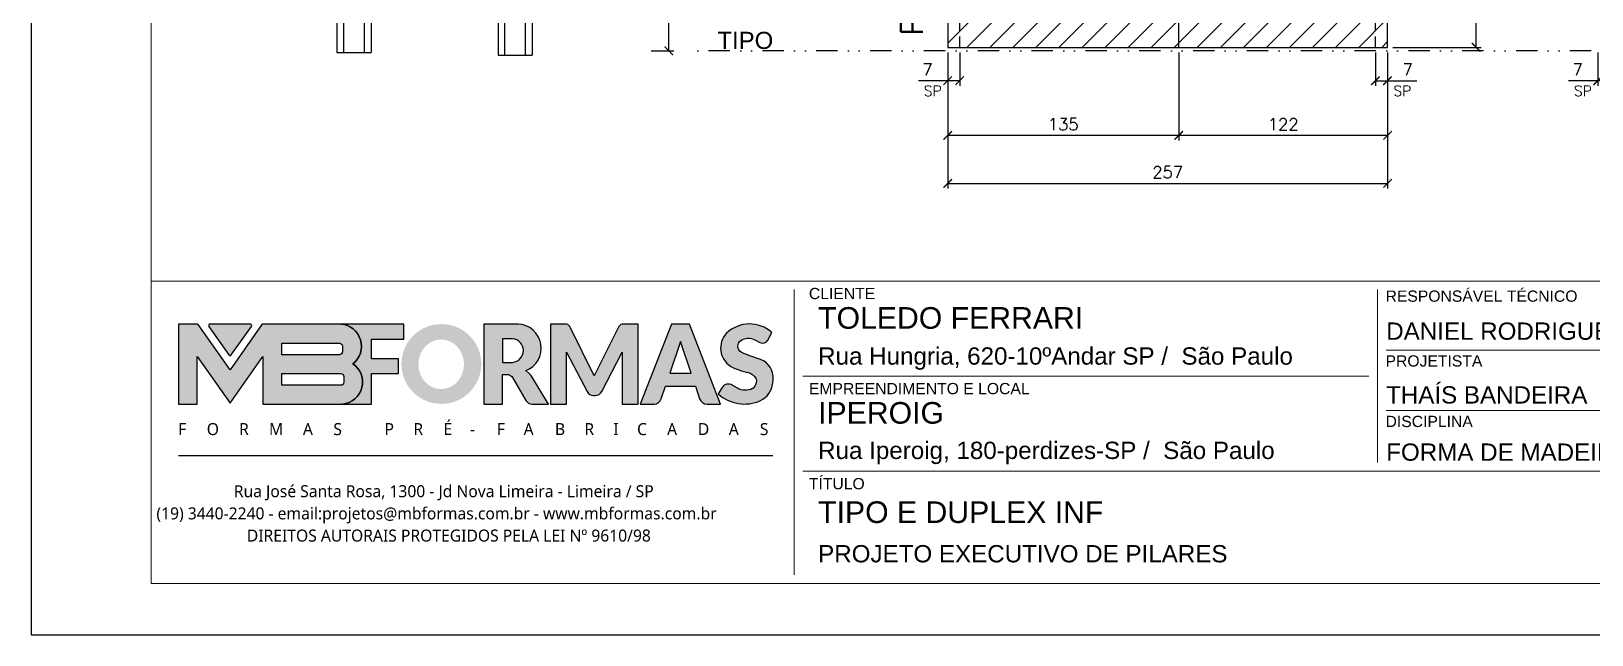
# Model space of a CAD drawing. Extents: x -23436 to 4767, y -3862 to 10024.
# Drawn here: x -17506 to -16595, y 6382 to 6735 of the extents above; entities that cross this region are included whole.
import ezdxf
from ezdxf.enums import TextEntityAlignment as Align

# ---------------------------------------------------------------- set-up
doc = ezdxf.new("R2010")
doc.units = 0
doc.header["$PDMODE"] = 2
doc.header["$PDSIZE"] = 10
doc.linetypes.add('DIVIDE2', pattern=[0.625, 0.25, -0.125, 0, -0.125, 0, -0.125])
doc.linetypes.add('HIDDEN', pattern=[9.525, 6.35, -3.175])
doc.layers.get('0').update_dxf_attribs({"lineweight": 13})
doc.layers.get('Defpoints').update_dxf_attribs({"lineweight": 13})
for name, color, linetype in [('Cota', 4, 'Continuous'), ('MB Logo', 254, 'Continuous'), ('Nível', 160, 'Continuous'), ('Painéis', 30, 'Continuous'), ('Perfil Metálico', 224, 'Continuous'), ('Reaproveitamento', 252, 'Continuous'), ('Sarrafo de Pressão', 42, 'HIDDEN'), ('Texto Nível', 251, 'Continuous')]:
    doc.layers.add(name, color=color, linetype=linetype)
for name, color, linetype, lineweight in [('cotas', 4, 'Continuous', 13), ('FOLHA MB', 7, 'Continuous', 13), ('Texto Seção', 7, 'Continuous', 15)]:
    doc.layers.add(name, color=color, linetype=linetype, lineweight=lineweight)
doc.layers.add('Laje_Perimetro', color=7, linetype='Continuous', plot=False)
doc.styles.add('ARIAL', font='arial.ttf', dxfattribs={"oblique": 15, "height": 25})
doc.styles.add('MB_C01', font='arial.ttf', dxfattribs={"height": 1.3})
doc.styles.add('MB_C02', font='arial.ttf', dxfattribs={"height": 2})
doc.styles.add('MB_C03', font='arial.ttf', dxfattribs={"height": 2.5})
doc.styles.add('MtXpl_Lucida_Sans_Un', font='l_10646.ttf')
doc.styles.add('REGUA-120', font='ROMANS.shx', dxfattribs={"height": 15})
doc.styles.add('ROMANS', font='romans.shx')
doc.dimstyles.new('Cota Paínel', dxfattribs={"dimtxt": 7, "dimasz": 5, "dimexe": 3, "dimexo": 3, "dimgap": 3, "dimtad": 1, "dimdec": 1, "dimzin": 12, "dimdsep": 46, "dimtxsty": 'ROMANS', "dimblk": 'ARCHTICK', "dimcen": 0, "dimclrd": 4, "dimclre": 4, "dimclrt": 1, "dimadec": 1, "dimazin": 3, "dimtfac": 1, "dimtdec": 1, "dimtmove": 0, "dimatfit": 3, "dimldrblk": 'OBLIQUE', "dimfxl": 0, "dimtolj": 1, "dimtzin": 12, "dimarcsym": 0})
doc.dimstyles.new('PAINEL', dxfattribs={"dimtxt": 7, "dimasz": 5, "dimexe": 3, "dimexo": 3, "dimgap": 3, "dimtad": 1, "dimdec": 1, "dimzin": 12, "dimdsep": 46, "dimtxsty": 'ROMANS', "dimblk": 'ARCHTICK', "dimcen": 0, "dimclrd": 4, "dimclre": 4, "dimclrt": 1, "dimadec": 1, "dimazin": 3, "dimtfac": 1, "dimtdec": 1, "dimtmove": 0, "dimatfit": 3, "dimldrblk": 'OBLIQUE', "dimfxl": 0, "dimtolj": 1, "dimtzin": 12, "dimarcsym": 0})

# ---------------------------------------------------------------- blocks, each defined once
blk = doc.blocks.new('MB-NOVO')
at = {"layer": 'MB Logo', "linetype": 'Continuous'}
h = blk.add_hatch(color=256, dxfattribs=at)
h.dxf.hatch_style = 1
h.set_gradient(color1=(242, 132, 69), color2=(247, 180, 141), rotation=90, tint=1)
h.paths.add_polyline_path([(-18529.6, 10980.8), (-18475.7, 10980.8, 0.706757), (-18468.7, 11008, 0.681802), (-18476.7, 11034.9), (-18529.4, 11034.9, 0.243712), (-18530.2, 11034.5), (-18551.7, 11003.9), (-18573.3, 11034.5, 0.243712), (-18574.1, 11034.9), (-18586.5, 11034.9), (-18586.5, 10980.8), (-18573.9, 10980.8), (-18573.9, 11012.9), (-18551.7, 10981.5), (-18529.6, 11012.9)])
h.paths.add_polyline_path([(-18516.8, 11014.1), (-18516.8, 11022), (-18477.8, 11022, -0.414214), (-18475.8, 11020), (-18475.8, 11016.1, -0.414214), (-18477.8, 11014.1)], flags=16)
h.paths.add_polyline_path([(-18516.8, 11001.4), (-18476.8, 11001.4, -0.414214), (-18474.8, 10999.4), (-18474.8, 10995.5, -0.414214), (-18476.8, 10993.5), (-18516.8, 10993.5)], flags=16)
at = {"layer": 'MB Logo', "true_color": 0x262626}
h = blk.add_hatch(color=250, dxfattribs=at)
h.dxf.hatch_style = 1
h.paths.add_polyline_path([(-18537.3, 11033.3, 0.60809), (-18538.1, 11034.9), (-18565.3, 11034.9, 0.60809), (-18566.1, 11033.3), (-18552.5, 11014, 0.518202), (-18550.9, 11014)])
h = blk.add_hatch(color=250, dxfattribs=at)
h.dxf.hatch_style = 1
h.paths.add_polyline_path([(-18456.2, 11011.3), (-18456.2, 11024.6), (-18434.2, 11024.6), (-18434.2, 11034.9), (-18476.7, 11034.9, -0.681802), (-18468.7, 11008, -0.706757), (-18475.7, 10980.8), (-18456.2, 10980.8), (-18456.2, 11001.4), (-18437.8, 11001.4), (-18437.8, 11011.3)])
h = blk.add_hatch(color=250, dxfattribs=at)
h.dxf.hatch_style = 1
h.paths.add_polyline_path([(-18435.9, 11007.9, 1), (-18381.9, 11007.9, 1)])
edge = h.paths.add_edge_path(flags=16)
edge.add_ellipse((-18409, 11007.7), major_axis=(0, 16.8), ratio=0.916255, start_angle=0, end_angle=360)
h = blk.add_hatch(color=250, dxfattribs=at)
h.dxf.hatch_style = 1
h.paths.add_polyline_path([(-18357, 11034.9), (-18380.2, 11034.9), (-18380.2, 10980.8), (-18367.6, 10980.8), (-18367.6, 11000.7), (-18363.4, 11000.7, -0.195765), (-18360.9, 10998.9), (-18351.8, 10983.2, 0.261385), (-18347.5, 10980.8), (-18336.4, 10980.8), (-18347.5, 10999, 0.082429), (-18349.6, 11001.5), (-18351.9, 11003.4, 0.81838)])
h.paths.add_polyline_path([(-18360.8, 11009), (-18367.6, 11009), (-18367.6, 11025), (-18360.8, 11025, -0.92578)], flags=16)
h = blk.add_hatch(color=250, dxfattribs=at)
h.dxf.hatch_style = 1
h.paths.add_polyline_path([(-18286.6, 11015.9), (-18286.6, 10980.8), (-18275.8, 10980.8), (-18275.8, 11034.9), (-18286.6, 11034.9, 0.216647), (-18289.4, 11032.4), (-18305.5, 10999.8), (-18321.6, 11032.7, 0.199908), (-18324.3, 11034.9), (-18335.2, 11034.9), (-18335.2, 10980.8), (-18324.3, 10980.8), (-18324.3, 11015.9), (-18310.4, 10989.3, 0.279644), (-18306, 10986.6, 0.340986), (-18300.5, 10989.3)])
h = blk.add_hatch(color=250, dxfattribs=at)
h.dxf.hatch_style = 1
h.paths.add_polyline_path([(-18274.4, 10980.8), (-18265, 10980.8, 0.322517), (-18260.2, 10984.3), (-18257.3, 10993), (-18237.2, 10993), (-18234.3, 10984.3, 0.322517), (-18229.5, 10980.8), (-18220.3, 10980.8), (-18241.2, 11034.9), (-18253.4, 11034.9)])
h.paths.add_polyline_path([(-18254.4, 11001.6), (-18247.3, 11023), (-18240.1, 11001.6)], flags=16)
h = blk.add_hatch(color=250, dxfattribs=at)
h.dxf.hatch_style = 1
h.paths.add_polyline_path([(-18206, 11024, -0.247671), (-18196.9, 11024.3), (-18193.5, 11022.5, 0.40799), (-18188.2, 11024.1), (-18185.4, 11029.1, 0.392837), (-18216.2, 11028.7, 0.467779), (-18213.3, 11006.3, 0.077523), (-18201.2, 11002.1, -0.214206), (-18196.1, 10997.9, -0.284295), (-18198.2, 10991.4, -0.26924), (-18208.8, 10991.6), (-18212.2, 10993.6, 0.407727), (-18219, 10992.1), (-18221.8, 10987.7, 0.296878), (-18193.2, 10983.1, 0.272251), (-18184.9, 10995.3), (-18184.6, 10997.9, 0.348906), (-18193.7, 11011.2), (-18200.4, 11013.5, -0.045018), (-18205.8, 11015.7, -0.618284)])
at = {"layer": 'MB Logo', "linetype": 'Continuous'}
blk.add_line((-18586.5, 10945.9), (-18184.8, 10945.9), dxfattribs=at)
at = {"layer": 'MB Logo', "color": 23, "linetype": 'Continuous', "true_color": 0xf28445}
for points in [[(-18573.3, 11034.5, 0.243712), (-18574.1, 11034.9), (-18586.5, 11034.9), (-18586.5, 10980.8), (-18573.9, 10980.8), (-18573.9, 11012.9), (-18551.7, 10981.5), (-18529.6, 11012.9), (-18529.6, 10980.8), (-18475.7, 10980.8, 0.706757), (-18468.7, 11008, 0.681802), (-18476.7, 11034.9), (-18529.4, 11034.9, 0.243712), (-18530.2, 11034.5), (-18551.7, 11003.9)], [(-18516.8, 11022), (-18477.8, 11022, -0.414214), (-18475.8, 11020), (-18475.8, 11016.1, -0.414214), (-18477.8, 11014.1), (-18516.8, 11014.1)], [(-18516.8, 11001.4), (-18476.8, 11001.4, -0.414214), (-18474.8, 10999.4), (-18474.8, 10995.5, -0.414214), (-18476.8, 10993.5), (-18516.8, 10993.5)]]:
    blk.add_lwpolyline(points, format="xyb", close=True, dxfattribs=at)
at = {"layer": 'MB Logo', "color": 250, "true_color": 0x262626}
for points in [[(-18537.3, 11033.3, 0.60809), (-18538.1, 11034.9), (-18565.3, 11034.9, 0.60809), (-18566.1, 11033.3), (-18552.5, 11014, 0.518202), (-18550.9, 11014)], [(-18437.8, 11011.3), (-18456.2, 11011.3), (-18456.2, 11024.6), (-18434.2, 11024.6), (-18434.2, 11034.9), (-18476.7, 11034.9, -0.681802), (-18468.7, 11008, -0.706757), (-18475.7, 10980.8), (-18456.2, 10980.8), (-18456.2, 11001.4), (-18437.8, 11001.4)], [(-18347.5, 10980.8), (-18336.4, 10980.8), (-18347.5, 10999, 0.082429), (-18349.6, 11001.5), (-18351.9, 11003.4, 0.81838), (-18357, 11034.9), (-18380.2, 11034.9), (-18380.2, 10980.8), (-18367.6, 10980.8), (-18367.6, 11000.7), (-18363.4, 11000.7, -0.209789), (-18360.8, 10998.7), (-18351.8, 10983.2, 0.261385)], [(-18286.6, 11015.9), (-18286.6, 10980.8), (-18275.8, 10980.8), (-18275.8, 11034.9), (-18286.6, 11034.9, 0.216647), (-18289.4, 11032.4), (-18305.5, 10999.8), (-18321.5, 11032.4, 0.216647), (-18324.3, 11034.9), (-18335.2, 11034.9), (-18335.2, 10980.8), (-18324.3, 10980.8), (-18324.3, 11015.9), (-18310.4, 10989.3, 0.279644), (-18306, 10986.6), (-18304.9, 10986.6, 0.279644), (-18300.5, 10989.3)], [(-18265, 10980.8, 0.322517), (-18260.2, 10984.3), (-18257.3, 10993), (-18237.2, 10993), (-18234.3, 10984.3, 0.322517), (-18229.5, 10980.8), (-18220.3, 10980.8), (-18241.2, 11034.9), (-18253.4, 11034.9), (-18274.4, 10980.8)], [(-18206.2, 11015.9, -0.549626), (-18206.4, 11023.8, -0.258723), (-18196.9, 11024.3), (-18193.5, 11022.5, 0.40799), (-18188.2, 11024.1), (-18185.4, 11029.1, 0.392837), (-18216.2, 11028.7, 0.467779), (-18213.3, 11006.3, 0.077523), (-18201.2, 11002.1, -0.203897), (-18196.3, 10998.2), (-18196.1, 10997.8, -0.267611), (-18198, 10991.6), (-18198.5, 10991.3, -0.261145), (-18208.8, 10991.6), (-18212.2, 10993.6, 0.407727), (-18219, 10992.1), (-18221.8, 10987.7, 0.296878), (-18193.2, 10983.1, 0.265963), (-18184.9, 10994.9), (-18184.7, 10997.6, 0.340466), (-18193.1, 11011), (-18200.4, 11013.5, -0.049298)], [(-18367.6, 11009), (-18360.8, 11009, 0.92578), (-18360.8, 11025), (-18367.6, 11025)]]:
    blk.add_lwpolyline(points, format="xyb", close=True, dxfattribs=at)
blk.add_lwpolyline([(-18247.3, 11023), (-18254.4, 11001.6), (-18240.1, 11001.6)], close=True, dxfattribs=at)
at = {"layer": 'MB Logo', "color": 250, "true_color": 0x262626, "style": 'MtXpl_Lucida_Sans_Un'}
for s, height, p in [('F', 8.12, (-18586.8, 10959.8)), ('O', 8.12, (-18567.5, 10959.8)), ('R', 8.12, (-18545.6, 10959.8)), ('M', 8.12, (-18525.4, 10959.8)), ('A', 8.12, (-18502.5, 10959.8)), ('S', 8.12, (-18481.9, 10959.8)), ('P', 8.12, (-18447.3, 10959.8)), ('R', 8.12, (-18427.8, 10959.8)), ('É', 8.12, (-18407.5, 10959.8)), ('-', 8.12, (-18389.6, 10959.8)), ('F', 8.12, (-18371.4, 10959.8)), ('A', 8.12, (-18353.3, 10959.8)), ('B', 8.12, (-18332.1, 10959.8)), ('R', 8.12, (-18312.2, 10959.8)), ('I', 8.12, (-18292.7, 10959.8)), ('C', 8.12, (-18276.6, 10959.8)), ('A', 8.12, (-18256.3, 10959.8)), ('D', 8.12, (-18235.5, 10959.8)), ('A', 8.12, (-18214.6, 10959.8)), ('S', 8.12, (-18193.6, 10959.8)), ('DIREITOS AUTORAIS PROTEGIDOS PELA LEI Nº 9610/98', 8.122, (-18540.4, 10887.8))]:
    blk.add_text(s, height=height, dxfattribs=at).set_placement(p)
at = {"layer": 'MB Logo', "style": 'MtXpl_Lucida_Sans_Un'}
for s, p in [('Rua José Santa Rosa, 1300 - Jd Nova Limeira - Limeira / SP', (-18549.2, 10917.8)), ('(19) 3440-2240 - email:projetos@mbformas.com.br - www.mbformas.com.br', (-18601.5, 10902.8))]:
    blk.add_text(s, height=8.122, dxfattribs=at).set_placement(p)
blk = doc.blocks.new('A$C169d8357')
at = {"layer": 'FOLHA MB', "color": 1}
for p, q in [((1109.82, 356.72), (70, 356.72)), ((445.65, 351.67), (445.65, 184.99)), ((786.55, 351.67), (786.55, 250.65)), ((938.09, 316.32), (791.61, 316.32)), ((781.5, 301.16), (450.7, 301.16)), ((938.09, 280.96), (791.61, 280.96)), ((938.09, 245.6), (450.7, 245.6))]:
    blk.add_line(p, q, dxfattribs=at)
for points in [[(0, 1199.94), (0, 149.94), (1485.02, 149.94), (1485.02, 1199.94)], [(70, 1169.94), (70, 179.94), (1455.02, 179.94), (1455.02, 1169.94)]]:
    blk.add_lwpolyline(points, close=True, dxfattribs=at)
at = {"layer": 'MB Logo', "xscale": 0.8642040370897565, "yscale": 0.8642040370897565, "zscale": 0.8642040370897565}
blk.add_blockref('MB-NOVO', (16148.65, -9204.85), dxfattribs=at)
at = {"layer": 'FOLHA MB', "color": 6}
for s, height, style, p in [('CLIENTE', 6.566, 'MB_C01', (454.33, 346.12)), ('RESPONSÁVEL TÉCNICO', 6.5663, 'MB_C01', (791.21, 344.6)), ('Rua Hungria, 620-10ºAndar SP /  São Paulo', 10.102, 'MB_C02', (459.73, 307.83)), ('PROJETISTA', 6.566, 'MB_C01', (791.21, 306.72)), ('EMPREENDIMENTO E LOCAL', 6.5663, 'MB_C01', (454.33, 290.56)), ('DISCIPLINA', 6.566, 'MB_C01', (791.21, 271.36)), ('Rua Iperoig, 180-perdizes-SP /  São Paulo', 10.102, 'MB_C02', (459.73, 252.69)), ('TÍTULO', 6.566, 'MB_C01', (454.33, 234.99)), ('PROJETO EXECUTIVO DE PILARES', 10.102, 'MB_C02', (459.73, 192.28))]:
    blk.add_text(s, height=height, dxfattribs=dict(at, style=style)).set_placement(p)
at = {"layer": 'FOLHA MB', "color": 5}
for s, height, style, p in [('TOLEDO FERRARI', 12.6276, 'MB_C03', (459.73, 328.83)), ('DANIEL RODRIGUES', 10.102, 'MB_C02', (791.61, 322.38)), ('THAÍS BANDEIRA', 10.102, 'MB_C02', (791.51, 285.11)), ('IPEROIG', 12.628, 'MB_C03', (459.73, 273.34)), ('FORMA DE MADEIRA', 10.102, 'MB_C02', (791.61, 251.66)), ('TIPO E DUPLEX INF', 12.6276, 'MB_C03', (459.73, 215.3))]:
    blk.add_text(s, height=height, dxfattribs=dict(at, style=style)).set_placement(p)
blk = doc.blocks.new('_ArchTick')
at = {"color": 0, "linetype": 'ByBlock', "const_width": 0.15}
blk.add_lwpolyline([(-0.5, -0.5), (0.5, 0.5)], dxfattribs=at)
blk = doc.blocks.new('*D3769')
at = {"layer": 'Cota', "color": 4, "lineweight": -2, "transparency": 16777216}
for p, q in [((-16970.94, 6722.59), (-16970.94, 6643.11)), ((-16713.94, 6722.59), (-16713.94, 6643.11)), ((-16970.94, 6646.11), (-16713.94, 6646.11))]:
    blk.add_line(p, q, dxfattribs=at)
at = {"layer": 'Defpoints', "color": 0, "transparency": 16777216}
for p in [(-16970.94, 6725.59), (-16713.94, 6725.59), (-16713.94, 6646.11)]:
    blk.add_point(p, dxfattribs=at)
at = {"layer": 'Cota', "color": 4, "lineweight": -2, "transparency": 16777216, "xscale": 5, "yscale": 5, "zscale": 5, "rotation": 180}
blk.add_blockref('_ArchTick', (-16970.94, 6646.11), dxfattribs=at)
at = {"layer": 'Cota', "color": 4, "lineweight": -2, "transparency": 16777216, "xscale": 5, "yscale": 5, "zscale": 5}
blk.add_blockref('_ArchTick', (-16713.94, 6646.11), dxfattribs=at)
at = {"layer": 'Cota', "color": 1, "transparency": 16777216, "insert": (-16842.44, 6652.61), "char_height": 7, "attachment_point": 5, "style": 'ROMANS'}
blk.add_mtext('\\A1;257', dxfattribs=at)
blk = doc.blocks.new('_OBLIQUE')
at = {"color": 0, "linetype": 'ByBlock', "lineweight": -2}
for p, q in [((0, 0), (-1, 0)), ((-0.5, -0.5), (0.5, 0.5))]:
    blk.add_line(p, q, dxfattribs=at)
blk = doc.blocks.new('*D3770')
at = {"layer": 'Cota', "color": 4, "lineweight": -2, "transparency": 16777216}
for p, q in [((-16970.94, 6722.59), (-16970.94, 6703.12)), ((-16963.94, 6722.59), (-16963.94, 6703.12)), ((-16970.94, 6706.12), (-16988.11, 6706.12)), ((-16963.94, 6706.12), (-16970.94, 6706.12))]:
    blk.add_line(p, q, dxfattribs=at)
at = {"layer": 'Defpoints', "color": 0, "transparency": 16777216}
for p in [(-16970.94, 6725.59), (-16963.94, 6725.59), (-16970.94, 6706.12)]:
    blk.add_point(p, dxfattribs=at)
at = {"layer": 'Cota', "color": 4, "lineweight": -2, "transparency": 16777216, "xscale": 5, "yscale": 5, "zscale": 5, "rotation": 180}
blk.add_blockref('_ArchTick', (-16970.94, 6706.12), dxfattribs=at)
at = {"layer": 'Cota', "color": 4, "lineweight": -2, "transparency": 16777216, "xscale": 5, "yscale": 5, "zscale": 5}
blk.add_blockref('_ArchTick', (-16963.94, 6706.12), dxfattribs=at)
at = {"layer": 'Cota', "color": 1, "transparency": 16777216, "insert": (-16982.78, 6712.62), "char_height": 7, "attachment_point": 5, "style": 'ROMANS'}
blk.add_mtext('\\A1;7', dxfattribs=at)
blk = doc.blocks.new('*D3771')
at = {"layer": 'Cota', "color": 4, "lineweight": -2, "transparency": 16777216}
for p, q in [((-16710.94, 6847.59), (-16659.22, 6847.59)), ((-16662.22, 6725.59), (-16662.22, 6847.59)), ((-16710.94, 6725.59), (-16659.22, 6725.59))]:
    blk.add_line(p, q, dxfattribs=at)
at = {"layer": 'Defpoints', "color": 0, "transparency": 16777216}
for p in [(-16713.94, 6847.59), (-16662.22, 6847.59), (-16713.94, 6725.59)]:
    blk.add_point(p, dxfattribs=at)
at = {"layer": 'Cota', "color": 4, "lineweight": -2, "transparency": 16777216, "xscale": 5, "yscale": 5, "zscale": 5}
for p, rotation in [((-16662.22, 6847.59), 90), ((-16662.22, 6725.59), 270)]:
    blk.add_blockref('_ArchTick', p, dxfattribs=dict(at, rotation=rotation))
at = {"layer": 'Cota', "color": 1, "transparency": 16777216, "insert": (-16668.72, 6786.59), "char_height": 7, "attachment_point": 5, "rotation": 90, "style": 'ROMANS'}
blk.add_mtext('\\A1;122', dxfattribs=at)
blk = doc.blocks.new('*D3772')
at = {"layer": 'Cota', "color": 4, "lineweight": -2, "transparency": 16777216}
for p, q in [((-16721.07, 6722.59), (-16721.07, 6703.12)), ((-16714.07, 6722.59), (-16714.07, 6703.12)), ((-16721.07, 6706.12), (-16714.07, 6706.12)), ((-16714.07, 6706.12), (-16696.9, 6706.12))]:
    blk.add_line(p, q, dxfattribs=at)
at = {"layer": 'Defpoints', "color": 0, "transparency": 16777216}
for p in [(-16721.07, 6725.59), (-16714.07, 6725.59), (-16714.07, 6706.12)]:
    blk.add_point(p, dxfattribs=at)
at = {"layer": 'Cota', "color": 4, "lineweight": -2, "transparency": 16777216, "xscale": 5, "yscale": 5, "zscale": 5, "rotation": 180}
blk.add_blockref('_ArchTick', (-16721.07, 6706.12), dxfattribs=at)
at = {"layer": 'Cota', "color": 4, "lineweight": -2, "transparency": 16777216, "xscale": 5, "yscale": 5, "zscale": 5}
blk.add_blockref('_ArchTick', (-16714.07, 6706.12), dxfattribs=at)
at = {"layer": 'Cota', "color": 1, "transparency": 16777216, "insert": (-16702.23, 6712.62), "char_height": 7, "attachment_point": 5, "style": 'ROMANS'}
blk.add_mtext('\\A1;7', dxfattribs=at)
blk = doc.blocks.new('*D3773')
at = {"layer": 'Cota', "color": 4, "lineweight": -2, "transparency": 16777216}
for p, q in [((-16835.94, 6722.59), (-16835.94, 6671.15)), ((-16713.94, 6722.59), (-16713.94, 6671.15)), ((-16713.94, 6674.15), (-16835.94, 6674.15))]:
    blk.add_line(p, q, dxfattribs=at)
at = {"layer": 'Defpoints', "color": 0, "transparency": 16777216}
for p in [(-16835.94, 6725.59), (-16713.94, 6725.59), (-16835.94, 6674.15)]:
    blk.add_point(p, dxfattribs=at)
at = {"layer": 'Cota', "color": 4, "lineweight": -2, "transparency": 16777216, "xscale": 5, "yscale": 5, "zscale": 5, "rotation": 180}
blk.add_blockref('_ArchTick', (-16835.94, 6674.15), dxfattribs=at)
at = {"layer": 'Cota', "color": 4, "lineweight": -2, "transparency": 16777216, "xscale": 5, "yscale": 5, "zscale": 5}
blk.add_blockref('_ArchTick', (-16713.94, 6674.15), dxfattribs=at)
at = {"layer": 'Cota', "color": 1, "transparency": 16777216, "insert": (-16774.94, 6680.65), "char_height": 7, "attachment_point": 5, "style": 'ROMANS'}
blk.add_mtext('\\A1;122', dxfattribs=at)
blk = doc.blocks.new('*D3774')
at = {"layer": 'Cota', "color": 4, "lineweight": -2, "transparency": 16777216}
for p, q in [((-16970.94, 6722.59), (-16970.94, 6671.15)), ((-16835.94, 6722.59), (-16835.94, 6671.15)), ((-16835.94, 6674.15), (-16970.94, 6674.15))]:
    blk.add_line(p, q, dxfattribs=at)
at = {"layer": 'Defpoints', "color": 0, "transparency": 16777216}
for p in [(-16970.94, 6725.59), (-16835.94, 6725.59), (-16970.94, 6674.15)]:
    blk.add_point(p, dxfattribs=at)
at = {"layer": 'Cota', "color": 4, "lineweight": -2, "transparency": 16777216, "xscale": 5, "yscale": 5, "zscale": 5, "rotation": 180}
blk.add_blockref('_ArchTick', (-16970.94, 6674.15), dxfattribs=at)
at = {"layer": 'Cota', "color": 4, "lineweight": -2, "transparency": 16777216, "xscale": 5, "yscale": 5, "zscale": 5}
blk.add_blockref('_ArchTick', (-16835.94, 6674.15), dxfattribs=at)
at = {"layer": 'Cota', "color": 1, "transparency": 16777216, "insert": (-16903.44, 6680.65), "char_height": 7, "attachment_point": 5, "style": 'ROMANS'}
blk.add_mtext('\\A1;135', dxfattribs=at)
blk = doc.blocks.new('*D3779')
at = {"layer": 'Cota', "color": 4, "lineweight": -2, "transparency": 16777216}
for p, q in [((-16591.12, 6722.59), (-16591.12, 6703.12)), ((-16584.12, 6722.59), (-16584.12, 6703.12)), ((-16591.12, 6706.12), (-16608.28, 6706.12)), ((-16584.12, 6706.12), (-16591.12, 6706.12))]:
    blk.add_line(p, q, dxfattribs=at)
at = {"layer": 'Defpoints', "color": 0, "transparency": 16777216}
for p in [(-16591.12, 6725.59), (-16584.12, 6725.59), (-16591.12, 6706.12)]:
    blk.add_point(p, dxfattribs=at)
at = {"layer": 'Cota', "color": 4, "lineweight": -2, "transparency": 16777216, "xscale": 5, "yscale": 5, "zscale": 5, "rotation": 180}
blk.add_blockref('_ArchTick', (-16591.12, 6706.12), dxfattribs=at)
at = {"layer": 'Cota', "color": 4, "lineweight": -2, "transparency": 16777216, "xscale": 5, "yscale": 5, "zscale": 5}
blk.add_blockref('_ArchTick', (-16584.12, 6706.12), dxfattribs=at)
at = {"layer": 'Cota', "color": 1, "transparency": 16777216, "insert": (-16602.95, 6712.62), "char_height": 7, "attachment_point": 5, "style": 'ROMANS'}
blk.add_mtext('\\A1;7', dxfattribs=at)
blk = doc.blocks.new('*D5039')
at = {"layer": 'cotas', "color": 4, "lineweight": -2, "transparency": 16777216}
for p, q in [((-17128.41, 7011.59), (-17136.9, 7011.59)), ((-17133.9, 6723.59), (-17133.9, 7011.59)), ((-17144.26, 6723.59), (-17130.9, 6723.59))]:
    blk.add_line(p, q, dxfattribs=at)
at = {"layer": 'Defpoints', "color": 0, "transparency": 16777216}
for p in [(-17133.9, 7011.59), (-17125.41, 7011.59), (-17147.26, 6723.59)]:
    blk.add_point(p, dxfattribs=at)
at = {"layer": 'cotas', "color": 4, "lineweight": -2, "transparency": 16777216, "xscale": 5, "yscale": 5, "zscale": 5}
for p, rotation in [((-17133.9, 7011.59), 90), ((-17133.9, 6723.59), 270)]:
    blk.add_blockref('_ArchTick', p, dxfattribs=dict(at, rotation=rotation))
at = {"layer": 'cotas', "color": 1, "transparency": 16777216, "insert": (-17140.4, 6867.59), "char_height": 7, "attachment_point": 5, "rotation": 90, "style": 'ROMANS'}
blk.add_mtext('\\A1;288', dxfattribs=at)

msp = doc.modelspace()

# ---------------------------------------------------------------- hatches: boundary and pattern name
at = {"layer": 'Reaproveitamento'}
h = msp.add_hatch(dxfattribs=at)
h.set_pattern_fill('ANSI31', color=256, scale=3, style=0)
h.set_pattern_definition([(45, (1585, -9e-13), (-6.735192, 6.735192), [])])
h.paths.add_polyline_path([(-16970.942, 6725.595), (-16713.942, 6725.595), (-16713.942, 6847.595), (-16970.942, 6847.595)])

# ---------------------------------------------------------------- linework, layer by layer
at = {"layer": 'Laje_Perimetro'}
msp.add_lwpolyline([(-16021.356, 7432.259), (-17506.377, 7432.259), (-17506.377, 6382.259), (-16021.356, 6382.259)], close=True, dxfattribs=at)
at = {"layer": 'Nível', "linetype": 'DIVIDE2', "ltscale": 50}
msp.add_line((-16060.341, 6723.595), (-17125.41, 6723.595), dxfattribs=at)
at = {"layer": 'Painéis', "color": 32, "true_color": 0xcd6928}
msp.add_line((-16835.942, 6725.595), (-16835.942, 7017.595), dxfattribs=at)
msp.add_lwpolyline([(-16970.942, 6725.595), (-16713.942, 6725.595), (-16713.942, 6847.595), (-16970.942, 6847.595)], close=True, dxfattribs=at)
at = {"layer": 'Perfil Metálico'}
for p, q in [((-17327.76, 7300.54), (-17327.76, 6722.54)), ((-17323.76, 6722.54), (-17323.76, 7300.54)), ((-17311.76, 6722.54), (-17311.76, 7300.54)), ((-17307.76, 7300.54), (-17307.76, 6722.54)), ((-17233.643, 7298.941), (-17233.643, 6720.941)), ((-17229.643, 6720.941), (-17229.643, 7298.941)), ((-17217.643, 6720.941), (-17217.643, 7298.941)), ((-17213.643, 7298.941), (-17213.643, 6720.941)), ((-17327.76, 6722.54), (-17307.76, 6722.54)), ((-17233.643, 6720.941), (-17213.643, 6720.941))]:
    msp.add_line(p, q, dxfattribs=at)
at = {"layer": 'Sarrafo de Pressão'}
for p, q in [((-16721.065, 6725.595), (-16721.065, 6944.595)), ((-16963.942, 6725.595), (-16963.942, 6864.595))]:
    msp.add_line(p, q, dxfattribs=at)

# ---------------------------------------------------------------- block references
at = {"layer": 'MB Logo'}
msp.add_blockref('A$C169d8357', (-17506.377, 6232.321), dxfattribs=at)

# ---------------------------------------------------------------- texts
at = {"layer": 'Texto Nível', "style": 'ARIAL'}
msp.add_text('TIPO', height=10, dxfattribs=at).set_placement((-17072.886, 6724.672), align=Align.RIGHT)
at = {"layer": 'Texto Seção', "insert": (-16985.42, 6732.383), "char_height": 13, "width": 285.32988, "attachment_point": 7, "rotation": 90, "style": 'REGUA-120'}
msp.add_mtext('P1.A', dxfattribs=at)
at = {"layer": 'Texto Seção', "char_height": 6, "style": 'ROMANS'}
for insert, attachment_point in [((-16984.954, 6697.167), 7), ((-16700.054, 6697.167), 9), ((-16605.128, 6697.167), 7)]:
    msp.add_mtext('SP', dxfattribs=dict(at, insert=insert, attachment_point=attachment_point))

# ---------------------------------------------------------------- dimensions: what is measured, and where the dimension line sits
at = {"layer": 'Cota', "color": 2}
dim = msp.add_linear_dim(base=(-16662.216, 6847.595), p1=(-16713.942, 6725.595), p2=(-16713.942, 6847.595), angle=90, dimstyle='Cota Paínel', dxfattribs=at)
dim.commit()
dim.dimension.update_dxf_attribs({"geometry": '*D3771', "text_midpoint": (-16668.716, 6786.595)})
at = {"layer": 'Cota'}
for base, p1, p2, picture, middle in [((-16970.942, 6706.117), (-16963.942, 6725.595), (-16970.942, 6725.595), '*D3770', (-16982.776, 6706.117)), ((-16591.117, 6706.117), (-16584.117, 6725.595), (-16591.117, 6725.595), '*D3779', (-16602.95, 6706.117))]:
    dim = msp.add_linear_dim(base=base, p1=p1, p2=p2, dimstyle='Cota Paínel', dxfattribs=at)
    dim.commit()
    dim.dimension.update_dxf_attribs({"geometry": picture, "text_midpoint": middle, "dimtype": 160})
at = {"layer": 'Cota', "color": 2}
for base, p1, p2, picture, middle in [((-16713.942, 6646.106), (-16970.942, 6725.595), (-16713.942, 6725.595), '*D3769', (-16842.442, 6652.606)), ((-16970.942, 6674.15), (-16835.942, 6725.595), (-16970.942, 6725.595), '*D3774', (-16903.442, 6680.65)), ((-16835.942, 6674.15), (-16713.942, 6725.595), (-16835.942, 6725.595), '*D3773', (-16774.942, 6680.65))]:
    dim = msp.add_linear_dim(base=base, p1=p1, p2=p2, dimstyle='Cota Paínel', dxfattribs=at)
    dim.commit()
    dim.dimension.update_dxf_attribs({"geometry": picture, "text_midpoint": middle})
at = {"layer": 'Cota'}
dim = msp.add_linear_dim(base=(-16714.065, 6706.117), p1=(-16721.065, 6725.595), p2=(-16714.065, 6725.595), angle=180, dimstyle='Cota Paínel', dxfattribs=at)
dim.commit()
dim.dimension.update_dxf_attribs({"geometry": '*D3772', "text_midpoint": (-16702.232, 6706.117), "dimtype": 160})
at = {"layer": 'cotas', "color": 2}
dim = msp.add_linear_dim(base=(-17133.898, 7011.595), p1=(-17147.256, 6723.595), p2=(-17125.41, 7011.595), angle=90, dimstyle='PAINEL', override={"dimarcsym": 2}, dxfattribs=at)
dim.commit()
dim.dimension.update_dxf_attribs({"geometry": '*D5039', "text_midpoint": (-17140.398, 6867.595)})

doc.saveas('drawing.dxf')
